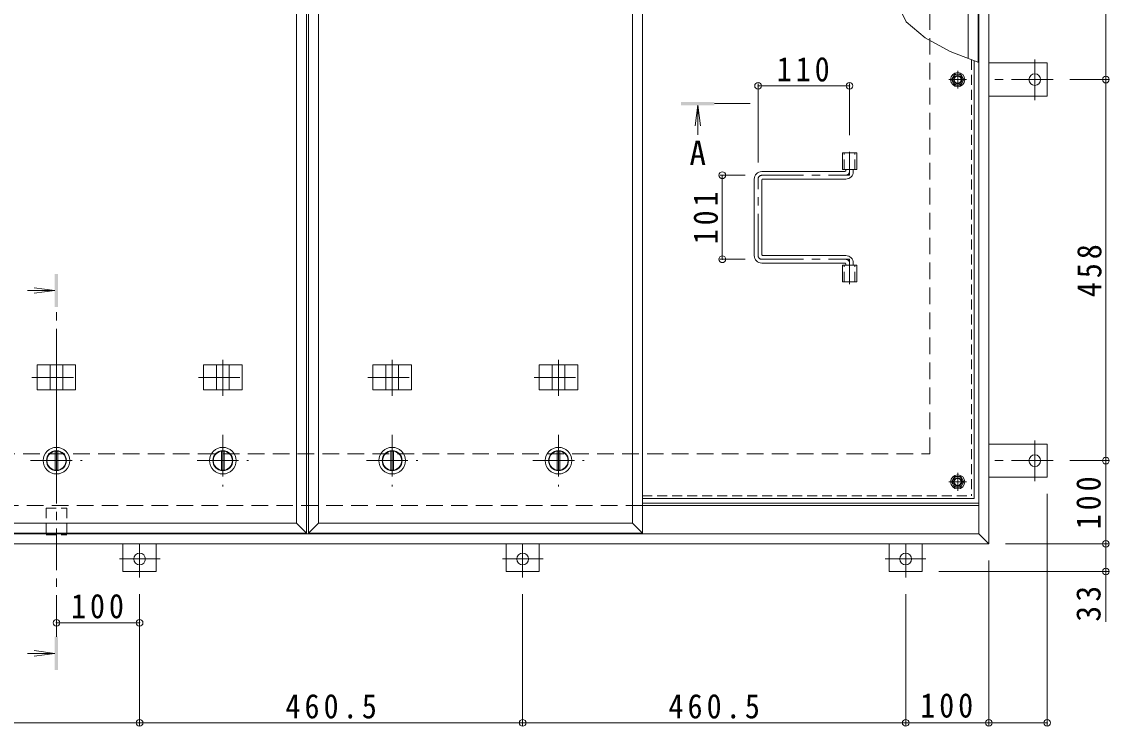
# Model space of a CAD drawing. Units: millimetres at full size, sheet at 1:10. Extents: x -2686 to 2789, y -1962 to 1756.
# Drawn here: x -1503 to -196, y -296 to 550 of the extents above; entities that cross this region are included whole.
import ezdxf
from ezdxf.enums import TextEntityAlignment as Align

# ---------------------------------------------------------------- set-up
doc = ezdxf.new("R2010")
doc.units = ezdxf.units.MM
doc.header["$LTSCALE"] = 10
doc.header["$PDMODE"] = 32
doc.header["$PDSIZE"] = 8
for name, pattern in [('CHAIN1', [8, 5, -1, 1, -1]), ('DASHED1', [1.8, 1.2, -0.6]), ('DASHED2', [3, 2, -1])]:
    doc.linetypes.add(name, pattern=pattern)
for name, color, linetype, lineweight in [('0-1_躯体', 2, 'DASHED2', 9), ('0-2_仕上', 4, 'Continuous', 9), ('0-3_建具', 4, 'Continuous', 9), ('0-5_寸法', 7, 'Continuous', 9), ('0-6_ハッチ', 6, 'Continuous', 9), ('0-7_021', 5, 'Continuous', 5), ('0-A_061', 3, 'CHAIN1', 9), ('0-B_062', 2, 'Continuous', 9), ('0-C_084', 2, 'Continuous', 9), ('0-E_090', 3, 'Continuous', 9), ('0-F_092', 7, 'Continuous', 9)]:
    doc.layers.add(name, color=color, linetype=linetype, lineweight=lineweight)
doc.styles.add('ＭＳ ゴシック', font='')
doc.styles.get('ＭＳ ゴシック').set_extended_font_data('MS Gothic')

msp = doc.modelspace()

# ---------------------------------------------------------------- linework, layer by layer
at = {"layer": '0-1_躯体'}
for p, q in [((-411.35, 30.92), (-411.35, 930.92)), ((-2311.35, 30.92), (-411.35, 30.92)), ((-756.97, -31.08), (-2370.35, -31.08))]:
    msp.add_line(p, q, dxfattribs=at)
at = {"layer": '0-1_躯体', "linetype": 'Continuous'}
msp.add_line((-352.35, -31.08), (-756.97, -31.08), dxfattribs=at)
at = {"layer": '0-2_仕上'}
for p, q in [((-1160.6, -64.08), (-1160.6, 1025.92)), ((-1158.47, -64.08), (-1158.47, 1025.92)), ((-756.97, -64.08), (-756.97, 1025.92)), ((-353.35, 501.69), (-353.35, 1025.92)), ((-1172.6, -52.08), (-1172.6, 1013.92)), ((-1146.47, -52.08), (-1146.47, 1013.92)), ((-768.97, -52.08), (-768.97, 1013.92)), ((-365.35, 506.34), (-365.35, 1013.92)), ((-690.35, 450.09), (-693.61, 425.3)), ((-690.35, 450.09), (-690.35, 414.48)), ((-690.35, 450.09), (-687.08, 425.3)), ((-1463.35, 227.46), (-1496.12, 227.46)), ((-1463.35, 227.46), (-1488.13, 230.73)), ((-1463.35, 227.46), (-1488.13, 224.2)), ((-1463.35, -208.73), (-1496.12, -208.73)), ((-1463.35, -208.73), (-1488.13, -205.47)), ((-1463.35, -208.73), (-1488.13, -211.99))]:
    msp.add_line(p, q, dxfattribs=at)
at = {"layer": '0-2_仕上', "linetype": 'CHAIN1'}
for p, q in [((-627.35, 452.09), (-670.35, 452.09)), ((-1461.35, -188.73), (-1461.35, 207.46))]:
    msp.add_line(p, q, dxfattribs=at)
at = {"layer": '0-2_仕上', "color": 3}
for p, q in [((-516.5, 372.92), (-516.5, 392.92)), ((-516.5, 392.92), (-499.2, 392.92)), ((-499.2, 372.92), (-499.2, 392.92)), ((-516.5, 372.92), (-499.2, 372.92)), ((-516.5, 237.92), (-516.5, 257.92)), ((-516.5, 257.92), (-499.2, 257.92)), ((-499.2, 237.92), (-499.2, 257.92)), ((-516.5, 237.92), (-499.2, 237.92))]:
    msp.add_line(p, q, dxfattribs=at)
at = {"layer": '0-2_仕上', "color": 3, "linetype": 'DASHED1'}
for p, q in [((-514.2, 372.92), (-514.2, 392.92)), ((-501.5, 372.92), (-501.5, 392.92)), ((-514.2, 237.92), (-514.2, 257.92)), ((-501.5, 237.92), (-501.5, 257.92))]:
    msp.add_line(p, q, dxfattribs=at)
at = {"layer": '0-2_仕上'}
for points in [[(-1550.1, -52.08), (-1562.1, -64.08), (-1160.6, -64.08)], [(-1550.1, -52.08), (-1172.6, -52.08), (-1160.6, -64.08)], [(-1146.47, -52.08), (-1158.47, -64.08), (-756.97, -64.08)], [(-1146.47, -52.08), (-768.97, -52.08), (-756.97, -64.08)]]:
    msp.add_lwpolyline(points, dxfattribs=at)
for points in [[(-710.35, 450.09), (-710.35, 454.09), (-670.35, 450.09), (-670.35, 454.09)], [(-1459.35, 247.46), (-1463.35, 247.46), (-1459.35, 207.46), (-1463.35, 207.46)], [(-1463.35, -228.73), (-1459.35, -228.73), (-1463.35, -188.73), (-1459.35, -188.73)]]:
    msp.add_solid(points, dxfattribs=at)
at = {"layer": '0-3_建具', "color": 2}
for p, q in [((-340.35, -77.08), (-340.35, 1038.92)), ((-352.35, -65.08), (-352.35, 1026.92)), ((-352.35, -31.08), (-756.97, -31.08)), ((-352.35, -65.08), (-2370.35, -65.08)), ((-340.35, -77.08), (-352.35, -65.08)), ((-340.35, -77.08), (-2382.35, -77.08))]:
    msp.add_line(p, q, dxfattribs=at)
at = {"layer": '0-3_建具', "linetype": 'CHAIN1'}
for p, q in [((-1461.35, 100.81), (-1461.35, 144.04)), ((-1261.35, 100.81), (-1261.35, 144.04)), ((-1057.72, 100.81), (-1057.72, 144.04)), ((-857.72, 100.81), (-857.72, 144.04)), ((-1490.76, 122.92), (-1431.94, 122.92)), ((-1290.76, 122.92), (-1231.94, 122.92)), ((-1087.13, 122.92), (-1028.31, 122.92)), ((-887.13, 122.92), (-828.31, 122.92))]:
    msp.add_line(p, q, dxfattribs=at)
at = {"layer": '0-3_建具'}
for p, q in [((-1484.44, 107.92), (-1484.44, 137.92)), ((-1484.44, 137.92), (-1438.26, 137.92)), ((-1468.85, 107.92), (-1468.85, 137.92)), ((-1453.85, 107.92), (-1453.85, 137.92)), ((-1438.26, 107.92), (-1438.26, 137.92)), ((-1284.44, 107.92), (-1284.44, 137.92)), ((-1284.44, 137.92), (-1238.26, 137.92)), ((-1268.85, 107.92), (-1268.85, 137.92)), ((-1253.85, 107.92), (-1253.85, 137.92)), ((-1238.26, 107.92), (-1238.26, 137.92)), ((-1080.81, 107.92), (-1080.81, 137.92)), ((-1080.81, 137.92), (-1034.63, 137.92)), ((-1065.22, 107.92), (-1065.22, 137.92)), ((-1050.22, 107.92), (-1050.22, 137.92)), ((-1034.63, 107.92), (-1034.63, 137.92)), ((-880.81, 107.92), (-880.81, 137.92)), ((-880.81, 137.92), (-834.63, 137.92)), ((-865.22, 107.92), (-865.22, 137.92)), ((-850.22, 107.92), (-850.22, 137.92)), ((-834.63, 107.92), (-834.63, 137.92)), ((-1484.44, 107.92), (-1438.26, 107.92)), ((-1284.44, 107.92), (-1238.26, 107.92)), ((-1080.81, 107.92), (-1034.63, 107.92)), ((-880.81, 107.92), (-834.63, 107.92))]:
    msp.add_line(p, q, dxfattribs=at)
at = {"layer": '0-5_寸法'}
msp.add_line((-199.63, -110.28), (-199.63, -170.62), dxfattribs=at)
msp.add_lwpolyline([(-352.35, 501.31), (-386.89, 514.68), (-417.12, 531.1), (-439.69, 550.34), (-455.05, 581.79), (-470.86, 619.25), (-505.83, 629.94), (-538.38, 640.74), (-658.54, 641.46), (-730.46, 659.15), (-756.97, 668.72)], dxfattribs=at)
at = {"layer": '0-5_寸法', "linetype": 'DASHED1'}
for points in [[(-1473.65, -34.28), (-1449.05, -34.28), (-1449.05, -66.28)], [(-1473.65, -34.28), (-1473.65, -66.28), (-1449.05, -66.28)]]:
    msp.add_lwpolyline(points, dxfattribs=at)
at = {"layer": '0-6_ハッチ', "linetype": 'CHAIN1'}
for p, q in [((-507.85, 394.3), (-507.85, 365.92)), ((-617.85, 269.43), (-617.85, 361.41)), ((-613.34, 365.92), (-507.85, 365.92)), ((-613.34, 264.92), (-507.85, 264.92)), ((-507.85, 235.04), (-507.85, 264.92))]:
    msp.add_line(p, q, dxfattribs=at)
at = {"layer": '0-6_ハッチ'}
for p, q in [((-513.35, 370.42), (-613.35, 370.42)), ((-512.35, 371.42), (-512.35, 372.92)), ((-503.35, 370.42), (-503.35, 372.92)), ((-622.35, 269.42), (-622.35, 361.42)), ((-613.35, 270.42), (-613.35, 360.42)), ((-612.35, 361.42), (-512.35, 361.42)), ((-612.35, 269.42), (-512.35, 269.42)), ((-513.35, 260.42), (-613.35, 260.42)), ((-512.35, 259.42), (-512.35, 257.92)), ((-503.35, 260.42), (-503.35, 257.92)), ((-756.97, -28.08), (-352.35, -28.08)), ((-756.97, -31.08), (-352.35, -31.08))]:
    msp.add_line(p, q, dxfattribs=at)
for centre, radius, start, end in [((-613.35, 361.42), 9, 90, 180), ((-513.35, 371.42), 1, 270, 0), ((-512.35, 370.42), 9, 270, 0), ((-612.35, 360.42), 1, 90, 180), ((-613.35, 269.42), 9, 180, 270), ((-612.35, 270.42), 1, 180, 270), ((-512.35, 260.42), 9, 0, 90), ((-513.35, 259.42), 1, 0, 90)]:
    msp.add_arc(centre, radius, start, end, dxfattribs=at)
at = {"layer": '0-6_ハッチ', "linetype": 'CHAIN1'}
for centre, radius, start, end in [((-512.35, 370.42), 4.5, 270.29569, 0), ((-613.34, 361.41), 4.51, 90, 180), ((-613.34, 269.43), 4.51, 180, 270), ((-512.35, 260.42), 4.5, 0, 89.70431)]:
    msp.add_arc(centre, radius, start, end, dxfattribs=at)
at = {"layer": '0-7_021'}
for centre, radius in [((-377.85, 480.92), 5), ((-377.85, 480.92), 4.19), ((-377.85, -2.58), 5), ((-377.85, -2.58), 4.19)]:
    msp.add_circle(centre, radius, dxfattribs=at)
at = {"layer": '0-A_061', "linetype": 'DASHED1'}
for p in [(-361.05, 504.68), (-756.97, -19.38)]:
    msp.add_line(p, (-361.05, -19.38), dxfattribs=at)
at = {"layer": '0-A_061', "linetype": 'Continuous'}
for q in [(-357.85, 503.44), (-756.97, -22.58)]:
    msp.add_line((-357.85, -22.58), q, dxfattribs=at)
at = {"layer": '0-A_061'}
for p, q in [((-377.85, 470.24), (-377.85, 491.6)), ((-367.17, 480.92), (-388.53, 480.92)), ((-377.85, -13.26), (-377.85, 8.1)), ((-367.17, -2.58), (-388.53, -2.58))]:
    msp.add_line(p, q, dxfattribs=at)
at = {"layer": '0-B_062'}
for p, q in [((-385.35, 480.92), (-381.6, 487.42)), ((-381.6, 487.42), (-374.1, 487.42)), ((-370.35, 480.92), (-374.1, 487.42)), ((-370.35, 480.92), (-374.1, 474.42)), ((-385.35, -2.58), (-381.6, 3.92)), ((-381.6, 3.92), (-374.1, 3.92)), ((-370.35, -2.58), (-374.1, 3.92)), ((-370.35, -2.58), (-374.1, -9.08))]:
    msp.add_line(p, q, dxfattribs=at)
for points in [[(-385.35, 480.92), (-381.6, 474.42), (-374.1, 474.42)], [(-385.35, -2.58), (-381.6, -9.08), (-374.1, -9.08)]]:
    msp.add_lwpolyline(points, dxfattribs=at)
for centre, radius in [((-377.85, 480.92), 8.5), ((-377.85, 480.92), 6.5), ((-377.85, -2.58), 8.5), ((-377.85, -2.58), 6.5)]:
    msp.add_circle(centre, radius, dxfattribs=at)
at = {"layer": '0-C_084', "linetype": 'CHAIN1'}
for p, q in [((-1461.35, 53.92), (-1461.35, -8.08)), ((-1261.35, 53.92), (-1261.35, -8.08)), ((-1057.72, 53.92), (-1057.72, -8.08)), ((-857.72, 53.92), (-857.72, -8.08)), ((-1492.35, 22.92), (-1430.35, 22.92)), ((-1292.35, 22.92), (-1230.35, 22.92)), ((-1088.72, 22.92), (-1026.72, 22.92)), ((-888.72, 22.92), (-826.72, 22.92))]:
    msp.add_line(p, q, dxfattribs=at)
at = {"layer": '0-C_084'}
for p, q in [((-1462.85, 11.52), (-1462.85, 34.33)), ((-1459.85, 11.52), (-1459.85, 34.33)), ((-1262.85, 11.52), (-1262.85, 34.33)), ((-1259.85, 11.52), (-1259.85, 34.33)), ((-1059.22, 11.52), (-1059.22, 34.33)), ((-1056.22, 11.52), (-1056.22, 34.33)), ((-859.22, 11.52), (-859.22, 34.33)), ((-856.22, 11.52), (-856.22, 34.33))]:
    msp.add_line(p, q, dxfattribs=at)
for centre, radius in [((-1461.35, 22.92), 16), ((-1461.35, 22.92), 12), ((-1461.35, 22.92), 11.5), ((-1261.35, 22.92), 16), ((-1261.35, 22.92), 12), ((-1261.35, 22.92), 11.5), ((-1057.72, 22.92), 16), ((-1057.72, 22.92), 12), ((-1057.72, 22.92), 11.5), ((-857.72, 22.92), 16), ((-857.72, 22.92), 12), ((-857.72, 22.92), 11.5)]:
    msp.add_circle(centre, radius, dxfattribs=at)
at = {"layer": '0-E_090'}
for p, q in [((-340.35, 500.92), (-270.15, 500.92)), ((-270.15, 460.92), (-270.15, 500.92)), ((-340.35, 460.92), (-270.15, 460.92)), ((-340.35, 42.92), (-270.15, 42.92)), ((-270.15, 2.92), (-270.15, 42.92)), ((-340.35, 2.92), (-270.15, 2.92)), ((-1381.35, -77.08), (-1381.35, -110.28)), ((-1341.35, -77.08), (-1341.35, -110.28)), ((-920.85, -77.08), (-920.85, -110.28)), ((-880.85, -77.08), (-880.85, -110.28)), ((-460.35, -77.08), (-460.35, -110.28)), ((-420.35, -77.08), (-420.35, -110.28)), ((-1341.35, -110.28), (-1381.35, -110.28)), ((-880.85, -110.28), (-920.85, -110.28)), ((-460.35, -110.28), (-420.35, -110.28))]:
    msp.add_line(p, q, dxfattribs=at)
at = {"layer": '0-E_090', "linetype": 'CHAIN1'}
for p, q in [((-285.15, 456.08), (-285.15, 504.97)), ((-262.99, 480.92), (-340.35, 480.92)), ((-285.15, -1.92), (-285.15, 46.97)), ((-262.99, 22.92), (-340.35, 22.92)), ((-1361.35, -117.43), (-1361.35, -77.28)), ((-900.85, -117.43), (-900.85, -77.28)), ((-440.35, -117.43), (-440.35, -77.28)), ((-1336.51, -95.28), (-1385.39, -95.28)), ((-876.01, -95.28), (-924.89, -95.28)), ((-465.19, -95.28), (-416.3, -95.28))]:
    msp.add_line(p, q, dxfattribs=at)
at = {"layer": '0-E_090'}
for centre in [(-285.15, 480.92), (-285.15, 22.92), (-1361.35, -95.28), (-900.85, -95.28), (-440.35, -95.28)]:
    msp.add_circle(centre, 7, dxfattribs=at)
at = {"layer": '0-F_092'}
for p, q in [((-199.63, 480.92), (-199.63, 938.92)), ((-617.85, 476.35), (-617.85, 381.41)), ((-617.85, 473.35), (-507.85, 473.35)), ((-507.85, 476.35), (-507.85, 414.3)), ((-196.63, 480.92), (-242.99, 480.92)), ((-199.63, 22.92), (-199.63, 480.92)), ((-663.81, 365.92), (-633.34, 365.92)), ((-660.81, 365.92), (-660.81, 264.92)), ((-663.81, 264.92), (-633.34, 264.92)), ((-196.63, 22.92), (-242.99, 22.92)), ((-199.63, 22.92), (-199.63, -77.08)), ((-270.15, -295.32), (-270.15, -17.08)), ((-196.63, -77.08), (-320.35, -77.08)), ((-199.63, -77.08), (-199.63, -110.28)), ((-340.35, -295.32), (-340.35, -97.08)), ((-196.63, -110.28), (-400.35, -110.28)), ((-1361.35, -295.32), (-1361.35, -137.43)), ((-900.85, -295.32), (-900.85, -137.43)), ((-440.35, -295.32), (-440.35, -137.43)), ((-1361.35, -171.96), (-1461.35, -171.96)), ((-1821.85, -292.32), (-1361.35, -292.32)), ((-1361.35, -292.32), (-900.85, -292.32)), ((-900.85, -292.32), (-440.35, -292.32)), ((-440.35, -292.32), (-340.35, -292.32)), ((-340.35, -292.32), (-270.15, -292.32))]:
    msp.add_line(p, q, dxfattribs=at)
for p in [(-199.63, 480.92), (-617.85, 473.35), (-507.85, 473.35), (-660.81, 365.92), (-660.81, 264.92), (-199.63, 22.92), (-199.63, -77.08), (-199.63, -110.28), (-1461.35, -171.96), (-1361.35, -171.96), (-1361.35, -292.32), (-900.85, -292.32), (-440.35, -292.32), (-340.35, -292.32), (-270.15, -292.32)]:
    msp.add_point(p, dxfattribs=at)

# ---------------------------------------------------------------- texts
at = {"layer": '0-5_寸法', "color": 2, "style": 'ＭＳ ゴシック'}
msp.add_text('A', height=29.33, dxfattribs=at).set_placement((-700.35, 369.39), align=Align.BOTTOM_LEFT)
at = {"layer": '0-F_092', "color": 2, "char_height": 29.33, "attachment_point": 7, "style": 'ＭＳ ゴシック'}
for s, insert in [('\\T1.27;\\W0.9;110', (-595.35, 478.35)), ('\\T1.27;\\W0.9;100', (-1443.85, -166.96)), ('\\T1.28;\\W0.9;460.5', (-1186.1, -287.32)), ('\\T1.28;\\W0.9;460.5', (-725.6, -287.32)), ('\\T1.27;\\W0.9;100', (-422.85, -286.32))]:
    msp.add_mtext(s, dxfattribs=dict(at, insert=insert))
at = {"layer": '0-F_092', "color": 2, "char_height": 29.33, "attachment_point": 7, "rotation": 90, "style": 'ＭＳ ゴシック'}
for s, insert in [('\\T1.27;\\W0.9;101', (-665.81, 282.92)), ('\\T1.27;\\W0.9;458', (-204.63, 219.42)), ('\\T1.27;\\W0.9;100', (-205.63, -59.58)), ('\\T1.27;\\W0.95;33', (-205.63, -170.62))]:
    msp.add_mtext(s, dxfattribs=dict(at, insert=insert))

doc.saveas('drawing.dxf')
